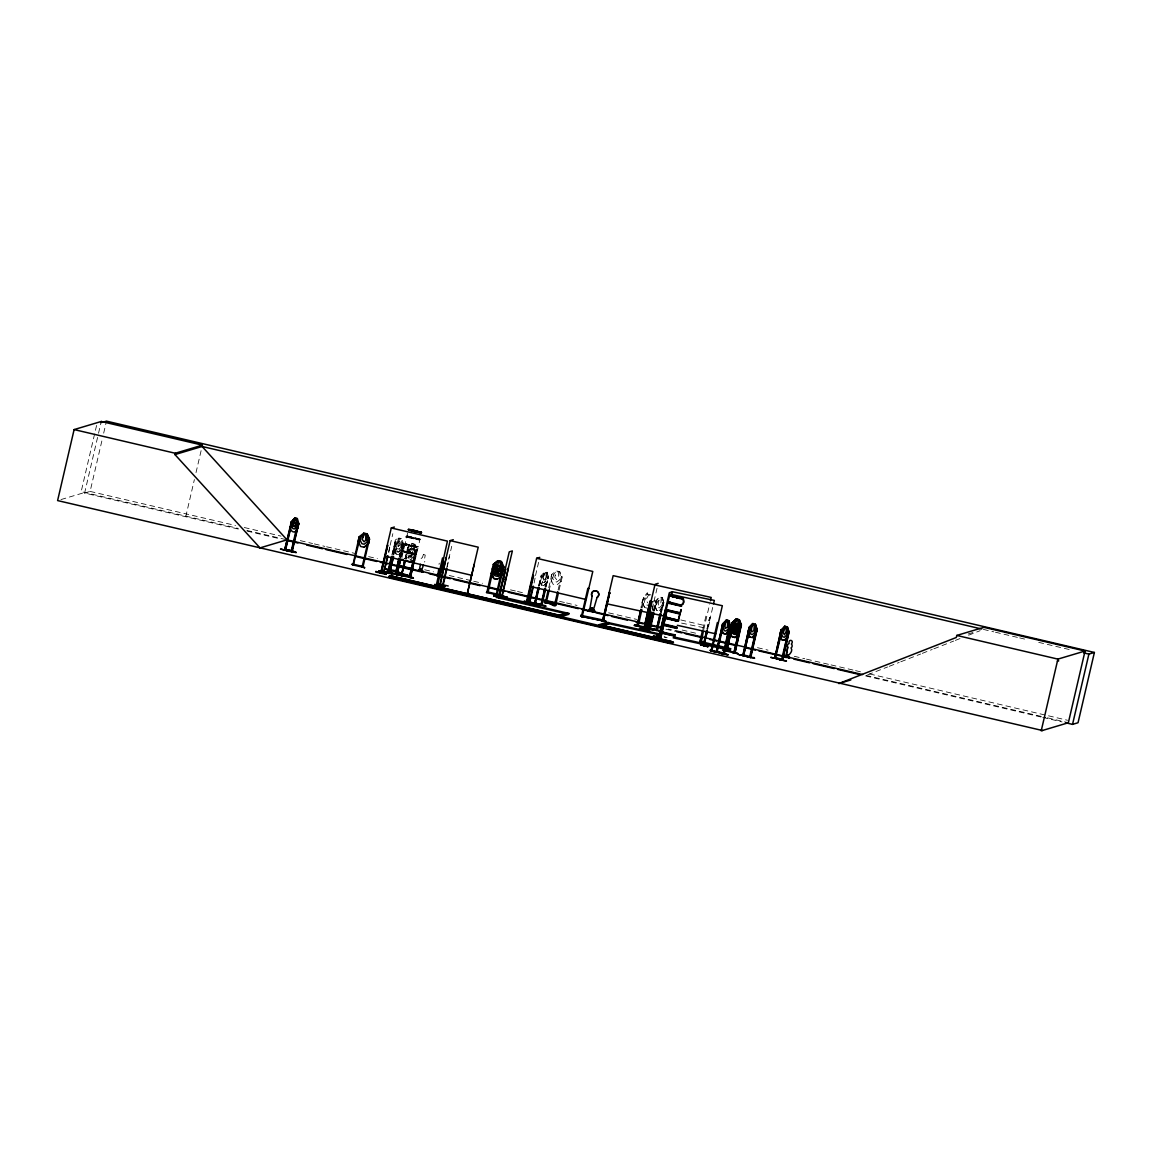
<?xml version="1.0" encoding="UTF-8"?>
<svg xmlns="http://www.w3.org/2000/svg" width="1152" height="1152" viewBox="0 0 1152 1152"><rect width="100%" height="100%" fill="white"/><g stroke="black" fill="none" stroke-linecap="round" stroke-linejoin="round"><path stroke-width="0.75" stroke-dasharray="5 3.75" d="M661.234 597.974L660.773 603.922L658.627 605.29L658.656 601.43L660.37 597.802L661.162 597.96M408.931 547.43L406.008 559.21M401.832 557.914L404.856 544.349L411.163 546.048M546.019 576.734L546.019 572.746M561.427 576.49L558.072 589.982M411.898 545.832L418.306 547.286L405.086 543.787L407.664 532.886M420.091 539.525L406.958 535.795L413.165 537.451M656.914 600.811L654.408 610.949M663.307 602.136L660.686 612.245M416.318 548.928L413.424 560.808M542.102 575.698L539.266 585.749M405.547 551.736L403.229 551.189L412.056 552.744L416.563 554.688L403.531 552.096M411.782 546.293L418.104 547.632L404.885 544.738M667.138 637.603L664.128 636.854L667.037 637.992M96.581 425.448L81.173 491.645L238.176 528.394M238.32 529.042L84.614 493.056L98.136 434.981M98.539 433.238L100.973 422.784M84.614 493.056L90.115 491.414L102.082 439.992M103.68 433.138L106.474 421.142M185.746 516.744L194.386 479.563M196.013 472.594L202.09 446.472M388.613 551.851L389.779 546.883M390.154 545.227L392.846 533.664M388.771 552.686L390.413 544.118M391.81 555.163L395.006 541.93L398.837 538.056C406.253 539.51 394.286 536.342 395.078 541.987L392.026 555.221M392.947 553.666L395.986 541.771M393.005 554.746L395.899 541.771M393.235 554.803L395.438 544.824L399.326 540.965M399.038 554.803L396.216 554.213L394.56 549.274C397.958 536.198 396.144 552.888 393.984 554.962M393.768 554.904L396.331 544.666M399.254 556.718L402.336 543.499L403.315 543.715L400.061 557.957M399.47 556.776L402.653 543.197M400.003 556.877L403.502 543.715L400.291 558.014M401.213 556.459L403.517 546.538L401.429 556.517M405 558.979L407.736 547.387L411.883 543.6L415.08 544.291L417.139 549.418L414.648 559.339M405.173 559.022L407.794 547.402C412.085 539.568 418.666 545.962 414.72 552.456L412.085 554.674L410.054 554.227L408.629 551.131L411.955 543.744M414.619 554.602L416.29 555.12L408.47 553.464L410.602 553.522L409.752 553.781M410.573 553.522L409.622 553.421L415.714 554.501M413.251 560.765L415.944 549.187L416.952 549.418M414.086 560.952L417.139 549.418M414.936 560.981L417.974 547.934L406.526 545.386M446.731 567.792L451.728 546.293M447.25 567.029L449.251 556.776M535.522 575.554L538.603 562.32M534.125 583.013L535.781 574.445M538.618 585.605L541.123 575.698L544.651 571.752L541.541 585.13C539.554 572.717 539.107 587.088 543.989 585.619L547.43 581.645L548.467 577.195L547.013 572.227L544.565 571.738L541.67 579.37L542.65 582.336L544.234 582.653L546.408 580.32L547.027 572.357L548.294 577.195L547.373 576.994L545.069 586.915M538.877 585.677L541.195 575.726M539.539 585.806L542.03 575.539M547.286 581.573L543.902 585.59L547.099 572.242M545.342 586.973L547.848 577.051M545.731 587.045L548.467 577.195M545.99 587.117L548.381 577.166M548.712 587.779L551.808 574.56L552.845 574.675L549.288 589.666M561.298 576.432L562.118 576.965M559.022 590.198L562.248 576.965L559.771 571.694L556.2 570.859L551.65 574.488L550.613 578.952L553.09 584.222L556.661 585.058L561.211 581.429M647.683 608.27L644.472 607.478L642.355 602.251L643.435 597.787L647.64 594.115L650.851 594.907M642.11 607.997L644.587 598.104L643.565 597.859L641.261 607.781C638.294 604.44 654.307 579.989 644.256 601.574L645.725 604.742L647.798 605.246M652.19 608.918L653.371 603.835L652.234 608.904M653.947 601.546L657.029 588.326M652.162 610.704L654.206 600.437M653.458 610.747L655.762 600.826L656.827 601.042M653.702 610.805L655.906 600.826L659.563 596.909L662.314 597.47L663.898 602.467L662.861 606.931L659.203 610.848L656.453 610.286L654.97 605.261L656.064 600.898L659.578 597.038L662.242 597.586L661.723 605.578L659.405 607.867L657.691 607.522L656.568 604.512L659.664 597.053M654.163 610.891L656.726 601.027M660.442 612.187L662.746 602.266L663.71 602.467M661.147 612.331L663.898 602.467L661.392 612.389M702.749 629.525L706.306 614.29L707.256 614.506M703.699 629.755L709.675 604.051M706.896 629.194L709.661 617.342L710.611 617.558L707.846 629.395M707.141 629.251L709.661 617.342M707.602 629.338L712.8 607.018M405.144 543.643L411.365 545.198M420.062 539.669L413.597 538.531M543.658 576.259L545.299 572.616L546.091 572.774M400.118 541.858L397.886 547.43L399.298 549.547L401.083 546.048L401.04 542.045L400.046 541.843M405.086 543.787L418.291 546.638L419.789 540.173L408.326 537.624M408.614 552.125L411.494 552.816M398.923 538.2L395.741 545.63L396.979 548.669L398.808 549.058L401.227 546.782L401.674 538.776L403.502 543.715M394.459 549.302L396.216 554.342L399.053 554.933L402.883 551.059L403.862 546.581L402.106 541.541L399.269 540.95L396.173 548.525L397.397 551.563L399.24 551.952L401.659 549.677M413.05 560.246L415.123 558.36L416.16 553.896L414.043 548.755L410.918 548.194L408.37 552.254L407.592 555.595L409.018 558.691M545.558 578.693L543.557 580.104L543.197 578.218M409.507 553.378L410.429 553.608M662.774 606.874L659.203 610.848M413.755 553.003L414.878 553.637M395.51 544.882L399.355 541.094M398.563 552.024C406.987 541.771 399.758 554.976 395.726 551.434L394.128 546.379M410.976 548.222L406.699 551.837L408.816 556.992L411.97 557.669L416.102 553.882L411.912 557.654M410.933 562.133L414.979 558.288M411.048 559.123L413.683 556.906L414.461 553.565L413.842 544.752L412.819 544.536L410.486 550.08L412.099 552.24L414.101 548.77L410.89 548.078L406.757 551.851L408.773 556.963M404.381 551.578L403.171 551.462L414.634 554.616M414.792 553.896L416.621 554.4M423.461 554.414L422.323 557.698A2.405 2.405 0 0 0 420.984 561.269M423.446 554.429L425.246 555.091L424.67 558.245A2.405 2.405 0 0 1 424.296 562.046M867.758 674.741L887.587 666.965M889.243 666.317L899.165 662.429M900.806 661.781L920.65 654.005M922.291 653.357L932.213 649.469M933.869 648.821L953.698 641.045M955.354 640.397L960.307 638.453M968.573 635.213L980.136 630.677M60.984 499.565L84.73 492.48M968.141 633.96L974.923 631.93M866.045 675.418L1045.685 717.437M403.33 551.088L404.179 551.174L403.459 550.915M406.699 536.789L420.106 539.352L413.798 537.682M420.106 538.877L406.771 536.227L413.064 537.898M403.258 551.678L406.872 552.326M408.456 553.45L409.334 553.651M416.52 554.443L414.274 554.112M405.187 544.882L405.936 545.011M403.704 551.117L404.453 551.232M415.483 553.824L416.246 553.968M642.355 602.251L644.602 607.392M404.525 551.074L408.672 551.938M415.426 554.285L412.848 553.81M414.115 554.746L415.238 554.976M541.843 575.885L541.195 575.755M541.526 585L543.974 585.49M681.61 623.117L707.789 628.517M400.608 539.165L399.686 538.963L397.915 542.578L397.944 546.451L400.205 545.112L400.536 539.136M395.914 542.117L395.15 542.002M403.114 546.062L403.733 546.61L402.034 541.656L402.437 546.336M405.504 551.794L414.374 553.781M409.19 553.608L409.824 553.666M404.006 558.274L405.418 558.576M412.805 549.216L411.782 549L409.91 552.586L410.04 556.488L412.488 555.206L412.848 549.23M411.35 552.946L416.419 553.896M406.915 552.096L408.557 552.442M406.858 552.355L408.485 552.686M412.891 553.752L404.05 551.592M406.786 552.744L408.413 553.104M410.558 553.622L409.666 553.723M409.349 553.507L409.003 553.594M409.738 559.944L411.35 560.304M408.485 552.715L411.264 553.392M983.376 629.41L993.758 631.829M995.486 632.246L1017.979 637.502M1019.707 637.906L1024.891 639.13M1038.73 642.37L1071.605 650.059M680.861 619.963L704.678 625.55M90.115 491.414L235.512 525.456M244.267 527.515L281.045 536.126M300.312 540.634L312.581 543.499M314.338 543.917L324.835 546.379M326.592 546.782L356.371 553.752M368.626 556.632L377.395 558.677M424.685 569.75L433.44 571.81M449.208 575.496L471.974 580.824M473.731 581.242L482.486 583.286M510.509 589.853L515.765 591.077M517.522 591.494L524.534 593.136M559.555 601.33L564.811 602.568M566.568 602.971L577.08 605.434M608.602 612.821L636.638 619.387M682.171 630.043L697.939 633.73M757.498 647.683L768.01 650.146M794.275 656.294L804.787 658.757M806.544 659.16L829.31 664.502M831.067 664.906L853.834 670.234M855.59 670.651L862.589 672.293M869.602 673.934L1067.544 720.274M246.902 530.438L285.264 539.424M668.362 629.122L671.861 629.942M1047.456 717.84L1066.608 722.333M247.075 531.101L280.382 538.891M665.942 629.179L674.712 631.224M865.742 675.965L1040.99 716.99M1042.747 717.408L1062.029 721.915M413.698 538.085C435.341 543.37 394.805 534.283 408.341 537.624M412.963 538.301L406.685 536.674M411.984 545.429C435.672 551.534 387.389 540.014 411.25 545.659M410.342 552.514L412.027 552.931M407.923 552.326L409.651 552.557M410.27 552.787L411.955 553.248M409.55 552.989L406.296 552.283M409.435 553.709L403.891 552.326M649.541 595.325L648.504 595.066L646.603 598.622L646.142 600.581L647.798 602.813M407.981 552.154L404.093 551.347M407.923 552.341L405.072 551.606M413.496 553.637L411.955 553.19L414.806 553.968M410.429 559.742L411.984 560.117M662.227 597.456L663.797 602.496M655.042 605.275L656.539 610.301M402.739 550.987L398.966 554.789M395.726 551.434L394.07 546.365M406.526 545.386L404.856 544.853M414.878 553.45L416.434 553.91M404.05 551.678L405.014 551.938M407.894 547.459L408.528 547.574M406.901 558.835L405.72 556.315L407.779 561.442M439.042 564.394A2.405 2.405 0 0 1 439.33 563.184M407.88 557.654L410.774 555.394L412.344 558.734L411.48 554.875L413.87 551.88L411.12 554.098L409.55 550.93L410.4 554.659L407.88 557.654M553.478 574.963L552.701 578.304L554.4 581.501L556.704 582.034L559.598 579.917L560.376 576.576L559.685 571.795L556.229 570.989L553.478 574.963M555.221 575.366L554.774 577.325L556.632 579.586L558.677 576.173L558.389 572.098L557.237 571.824L555.221 575.366"/><path stroke-width="1.5" d="M733.19 622.843L726.523 651.038L726.926 650.045M493.459 564.394L494.366 564.566M360.374 536.688L353.232 565.099M368.741 538.805L362.102 567.029M750.038 627.336L743.544 655.69L742.694 655.474M756.331 628.934L749.578 657.259L750.629 656.438M781.934 630.043L774.878 658.238L781.013 630L779.976 634.464L781.618 639.605L784.267 640.282L787.738 636.422M788.27 631.67L781.488 659.966L782.222 659.045M298.238 523.152L291.902 551.563M592.286 608.443L591.35 608.616L592.157 608.141M591.35 608.616L591.955 608.026M591.624 608.774L591.552 608.112M421.992 572.011C419.674 568.656 418.234 575.395 420.451 564.322M438.869 568.642L437.789 574.733L441.101 575.928M593.179 610.819L597.067 597.442A3.614 3.6 0 0 0 598.219 592.474A3.614 3.6 0 0 0 593.251 591.307A3.614 3.6 0 0 0 592.085 596.29L589.666 609.998L594.994 611.093L591.811 611.035M787.723 647.15L786.11 656.294L787.738 647.15A2.405 2.405 0 0 1 789.077 643.579C788.026 638.467 794.621 640.008 791.41 644.126A2.405 2.405 0 0 1 791.05 647.914C794.318 652.709 784.411 657.259 788.342 657.072M592.229 612.029C596.664 610.042 589.997 612.835 593.755 611.942L594.317 610.07L593.885 611.899L587.981 611.035L589.766 610.171M378.835 571.003L389.462 572.933M389.765 572.069L389.362 573.35M437.702 583.646L448.243 585.994M496.814 594.763L507.341 597.37L496.915 594.346M535.118 603.95L524.203 601.214M534.83 603.259L524.16 601.358M653.155 629.669L642.629 627.206M656.611 635.112L661.018 636.725L656.467 635.674M594.518 611.294L593.899 611.366M421.718 572.098C422.87 569.232 421.402 571.925 422.654 571.406M441.547 576.173C435.37 574.589 449.712 577.31 437.587 575.107M594.043 611.064L594.317 610.07M789.365 657.648C786.514 657.389 790.488 657.101 789.869 657.734M400.781 566.438L287.006 539.827L202.09 446.472L202.392 445.147L101.275 421.474L74.117 429.581L57.6 500.573L1042.531 730.541M100.973 422.784L101.275 421.474M260.05 547.949L174.946 454.579L175.248 453.254L202.392 445.147M285.782 549.274C281.131 549.446 291.067 552.024 292.147 551.635L298.714 523.498L297.691 523.31L291.182 551.419M284.53 550.08L291.744 522.101L285.278 550.224M284.717 550.123L291.254 521.986L294.768 518.026L297.36 518.558L298.786 523.512L297.749 527.976C292.925 540.259 283.565 519.336 297.605 527.89M284.947 550.181L284.688 549.029M285.466 550.282L292.219 521.827M287.957 550.915L288.432 550.037L295.934 552.053L288.403 550.498M291.557 551.52L292.133 550.541M351.547 564.322L353.851 564.696M363.701 533.074L367.214 533.866L367.013 542.074L364.162 544.219L361.901 543.715L360.245 540.547L361.037 537.206L363.744 533.203L359.208 536.746L352.93 564.955C352.483 562.651 354.874 564.754 353.664 565.114M362.952 566.136L362.966 567.23L363.182 566.179M352.642 564.869L362.909 567.216L369.446 539.107L368.582 543.557L364.104 547.243L360.576 546.437L358.171 541.21L359.208 536.746L360.346 536.63M375.667 571.968L386.208 574.43M380.765 573.163L387.72 545.126L381.6 573.365L382.075 572.371L380.995 572.141L380.678 573.149L391.277 527.976L394.387 527.04M387.662 555.97L383.818 572.256L387.979 556.07M385.186 571.91L391.594 573.653M385.546 571.968L392.083 573.235M391.421 556.805L388.253 570.024L396.85 571.838M388.771 569.074L388.728 570.139L391.651 556.877M388.397 570.053L389.347 569.174M389.491 568.541L392.184 556.963M392.616 556.402L388.685 572.904L397.195 574.718L397.296 573.638M389.966 572.126L388.915 571.882L388.915 572.976L392.846 556.459M393.379 556.56L389.837 573.163M608.832 623.707L608.198 622.584L608.832 623.707L601.042 626.026L601.358 625.118L671.558 641.549L671.357 642.427L669.571 642.96L388.8 577.224L389.117 576.317M393.595 556.618L389.534 573.091M385.286 568.584L391.579 570.917L385.142 569.016M390.47 576.72L390.787 575.813L559.253 615.254L559.051 616.133M399.946 572.674L393.538 570.946L398.534 571.723M396.864 570.758L395.928 570.557L396.634 571.781M399.096 558.432L395.986 571.651L398.866 558.374M399.629 558.533L396.389 571.723L396.778 570.73M399.845 558.59L396.13 574.474L396.374 573.451L397.512 573.71M399.902 559.67L396.562 574.574M396.979 574.646L400.435 559.771M400.666 559.829L396.922 574.646M404.611 560.621L401.472 575.597L405.446 560.808M401.443 575.582L404.784 560.678M401.933 575.683L402.494 574.733L401.832 575.654M413.107 577.714L408.067 576.23L413.064 578.203M412.862 562.421L409.306 577.282L410.486 577.555M413.424 560.808L409.478 577.325C409.176 575.813 411.163 576.043 410.342 577.498L414.259 560.995M414.086 560.952L410.371 577.526L401.098 575.496M418.738 571.421L418.91 569.808L418.882 570.888M418.637 571.032L418.91 569.808M419.17 570.802L422.885 571.32M420.898 571.349L421.387 569.304L420.307 569.059C416.851 571.234 423.288 571.363 420.869 570.83M421.934 571.536L422.15 570.557M434.549 584.611L445.219 586.498L434.578 584.467M437.299 575.194C438.019 572.746 435.341 577.253 438.25 575.424M437.342 574.114L437.054 575.338L440.568 576.158L440.496 574.92M437.371 586.541L435.874 586.051L436.334 585.072L437.458 586.195L447.437 541.123L391.277 527.976M441.072 575.726L439.92 576.374L440.669 576.547M453.269 539.683L450.158 540.619L439.632 585.806M439.848 585.706L439.027 585.763M442.872 583.819L442.699 584.885L446.53 568.613M446.904 568.699L443.218 584.986L442.901 583.819M486.979 592.272L486.533 592.56M507.341 597.37L486.835 592.488L493.33 564.322L497.88 560.678L501.437 561.514L503.914 566.798L501.826 575.726L497.275 579.355L493.704 578.52L491.227 573.235M486.835 592.474L488.131 591.696L487.973 592.747L494.338 564.206M568.958 613.454L561.182 615.773L560.981 616.651L568.757 614.333L568.958 613.454L493.632 595.843L504.173 598.262M497.578 593.914L496.195 594.677L502.862 566.179M496.728 596.534L496.526 597.413L566.597 613.886L566.914 612.965L559.138 615.298M497.491 593.885L497.218 594.893M498.082 596.952L498.341 596.016L496.411 597.442L498.226 596.059L527.414 602.698L527.184 603.734L533.635 575.597L532.714 575.352M498.787 597.024L500.328 596.549L500.126 597.427L498.571 597.888L509.256 551.851L512.366 550.915L501.797 596.088M498.96 596.29L505.699 569.002L499.262 597.139M499.147 597.139L498.96 595.987M502.214 596.218L508.392 568.008M521.006 602.309L531.706 604.181L522.576 602.496M526.421 602.77L525.758 603.158M526.018 603.461L526.867 602.554L526.032 603.446M539.755 557.366L536.645 558.288L526.075 603.446M533.074 575.438L526.637 603.576M533.016 586.296L529.085 602.539M533.39 586.382L529.661 602.654M537.869 604.728L538.402 604.224L530.208 602.741M539.15 587.462L535.306 604.008L535.622 602.986L534.312 603.778L541.829 605.318L545.602 588.758M538.891 587.39L534.715 603.878L537.854 588.917M534.643 603.864L538.502 587.333M544.68 588.557L540.878 605.102M541.57 605.246L544.954 588.629M541.253 605.203L541.57 604.166M545.342 588.701L541.152 605.174M545.371 602.438L544.277 602.582L545.443 602.554L547.963 591.091M546.235 602.885C543.946 598.133 555.178 608.947 555.97 605.016L556.114 604.426M549.302 589.651L546.163 602.885M557.712 591.624L554.53 604.843L554.76 603.806L555.595 604.67M558.274 593.496L555.667 605.102L544.867 602.41M710.453 600.739L711.216 597.442L613.152 575.654L602.568 620.813L609.638 592.805L603.346 620.986L580.666 616.219L580.882 615.341L603.202 620.021M588.845 588.514L587.866 588.298L581.429 616.435C580.205 614.938 583.733 615.096 582.408 616.651M582.034 616.579L582.25 615.701L580.882 615.341M582.811 615.974L582.134 616.752L592.79 571.45L536.645 558.288M589.464 608.933L588.816 611.222L591.106 610.92M590.414 610.776L591.134 607.694L592.747 608.069L592.013 611.15M593.438 611.482L593.784 610.027M598.896 619.848L606.11 621.144L605.549 621.634M598.997 625.55L599.198 624.672L606.989 622.354L609.034 622.829L601.258 625.147M602.539 619.718L602.438 620.784M603.302 620.971L609.638 592.805M640.872 609.437L637.07 625.997L644.026 627.696M641.03 609.466L636.926 625.954M641.88 609.682L638.136 626.242M648.49 630.49L641.102 627.941L648.144 630.259M642.586 627.35L653.141 629.813M645.134 628.805C642.845 630.13 643.738 627.451 645.264 628.531M645.206 628.517L645.034 629.582L643.608 629.41L650.146 601.157L652.061 601.589L645.61 629.726L645.71 628.661M643.997 629.366L650.146 601.157M643.536 629.251L644.875 628.474L643.997 628.286M658.181 583.358L655.07 584.294L644.328 629.41L651.499 601.43L645.682 627.322M645.062 629.568L651.456 601.459M649.454 611.539L645.754 628.114M646.387 627.206L646.56 628.315L646.416 627.206M650.304 611.755L646.258 628.258M647.611 628.531L651.398 612.302L647.554 628.517M651.816 612.374L648.13 628.661L647.856 627.509M645.84 627.581L657.245 630.605L661.018 614.045M645.71 628.171L648.979 628.186M653.069 612.389L649.267 628.934M653.789 612.547L649.44 628.992L653.314 612.461M653.645 614.261L650.261 629.165L650.059 628.027M649.987 630.749L639.432 628.301M652.738 629.77L645.322 627.898M661.075 631.584L653.746 629.05L661.075 631.526M660.845 638.381L653.486 636.034M660.053 613.829L656.251 630.374M660.773 613.987L656.424 630.432L660.298 613.901M661.363 636.192L658.037 635.875M658.483 637.776L665.338 609.782M658.843 637.891L669.312 592.704L672.422 591.768L714.341 600.408L713.563 603.72M659.146 639.245L659.376 638.222L660.542 638.798L666.806 611.395L665.784 611.165L666.806 611.395M659.275 639.288L669.888 594.13L722.347 605.722L711.778 650.894L712.181 649.915M666.677 611.352L660.6 638.51M671.659 595.08L672.422 591.768M669.888 642.053L669.686 642.931L671.558 641.549M671.242 642.47L671.443 641.592L599.198 624.672M678.326 620.107L680.069 614.088L667.282 611.035M682.819 598.925C686.174 608.89 676.93 603.389 672.034 602.813M677.275 597.154C682.661 596.376 686.65 601.445 681.48 604.771M699.811 642.398L699.898 641.347L730.613 648.677L730.411 649.555L699.667 642.37L702.374 631.21M701.15 642.874L703.325 631.44M700.488 644.702L708.005 646.675L700.92 644.731M700.733 642.701L701.05 641.621M704.146 644.587L703.037 645.437L704.16 645.682M706.507 630.878L703.426 645.538L707.458 631.094M703.411 645.523L706.752 630.95M704.016 645.653L707.213 631.022M709.934 650.318L714.355 651.629L710.482 650.434M711.331 649.728C711.158 651.629 710.035 649.339 712.008 649.872M718.243 622.757L717.365 622.57L711.072 650.75M711.562 650.837L711.936 649.843M712.901 650.693L712.339 651.168L719.87 652.694L712.886 650.678M723.168 633.384L725.875 633.96L729.518 630.302L725.803 634.061L723.168 633.384L721.613 628.258L722.65 623.794L726.365 620.021L728.928 620.813M729 620.712L728.323 628.848L726.019 631.066L724.32 630.619L723.211 627.523L726.278 620.006L729 620.712L730.555 625.838L724.234 654.034L716.285 651.989L722.722 623.808L716.53 652.032L717.322 652.234L717.221 651.139M716.645 652.061L717.307 651.168M723.413 623.65L716.285 651.989M717.062 652.19L723.773 624.11L722.822 623.88M720.562 653.299L728.107 654.811L720.979 653.328M722.606 650.232L728.467 650.722M729.619 625.622L730.699 625.896L723.989 653.976C721.93 651.816 725.602 653.429 723.672 652.795M729.734 625.306L723.139 653.76M723.888 653.962L729.706 625.622M732.125 636.696L735.134 637.445L739.238 633.874L735.091 637.56L731.995 636.782L729.979 631.57L731.016 627.106L735.163 623.419L738.259 624.197L740.275 629.41L736.186 633.11L733.09 632.333L731.016 627.106M732.168 622.67L729.979 631.57M732.47 622.771L725.789 650.851L734.99 653.141L741.37 624.96L739.354 619.747L736.2 618.955L732.11 622.656L733.291 622.973M726.048 650.909L725.89 649.8L725.976 650.894M726.739 651.082L733.104 622.944L732.283 622.742L736.258 618.97L739.282 619.848L741.211 624.96L734.803 653.098C735.797 651.557 733.406 651.442 734.213 652.939M729.058 649.138L727.013 648.662L728.568 648.187L726.811 649.541L728.856 650.016L730.613 648.677M738.072 620.165L737.755 626.184L735.336 627.408L735.221 623.477L737.078 619.906L738.13 620.165M740.606 624.802L733.925 652.882L740.39 624.37L741.427 625.003L740.362 624.715M752.76 623.506L749.693 631.022L750.787 634.118L752.501 634.565L754.79 632.347L755.395 624.197L756.936 629.352L756 633.802L752.357 637.574L749.65 636.883L748.08 631.757L749.203 627.307L752.832 623.52L755.467 624.211L757.037 629.338L750.326 657.446M743.458 655.661L750.24 627.61L749.29 627.379L742.766 655.488L750.73 657.533L757.166 629.395L756.317 629.021M746.352 656.194L738.806 654.667L745.978 656.021M747.446 656.827L754.315 657.662M750.226 657.418L750.499 656.41M747.029 656.798L754.574 658.31L754.272 657.634M784.742 626.357L787.378 626.918L788.933 632.045L782.366 660.182L788.04 631.814L789.077 632.117L782.611 660.24L774.648 658.195L781.171 630.072L782.15 630.317L775.354 658.368M775.21 658.339L774.792 657.144M778.248 658.901L770.717 657.374L777.874 658.728M778.939 659.506L786.485 661.018L779.371 659.621M782.122 660.139L781.747 658.944L782.77 659.189M785.448 657.288C787.867 658.829 784.44 654.71 785.621 656.755L789.653 657.389M786.571 656.971L787.061 654.926M787.651 657.23L788.126 655.171L787.046 654.926M789.509 657.461L785.894 656.453M1085.054 651.01L1057.896 659.117L1041.206 730.858L1068.35 722.75L1085.054 651.01L983.923 627.336L956.765 635.443L956.29 637.488L838.958 683.496M1072.541 724.378L1088.899 654.106L1094.4 652.464L1078.042 722.736L1072.541 724.378L1065.528 722.736M375.797 571.406L386.338 573.869M493.776 595.31L504.317 597.744M493.675 595.757L504.216 598.176M531.691 604.224L522.662 602.107M653.342 636.61L660.902 638.222M653.472 636.077L661.003 637.79M423.432 565.027L421.43 570.96M438.898 575.05L440.064 575.309L442.728 566.366A2.405 2.405 0 0 0 443.088 562.565L443.074 558.691M295.517 518.904L293.386 524.506L294.595 526.565L296.28 523.037L296.338 519.077L295.445 518.89M785.376 627.134L783.202 632.678L784.483 634.853L786.211 631.382L786.226 627.365L785.448 627.149M291.326 522.029L294.84 518.04L291.845 525.643L292.853 528.624L294.48 528.955L296.698 526.637L297.202 518.645M530.222 602.712L538.272 604.814L530.539 602.726M598.464 619.733L605.981 621.72M645.826 627.466L652.925 629.294M645.696 627.898L652.766 629.726M712.339 651.139L719.496 652.522M391.522 570.802L384.754 569.016M391.954 573.696L385.574 571.91M736.272 619.099L732.917 626.429L734.314 629.582L736.315 630.086L738.922 627.926L739.282 619.848M738.187 624.298L735.12 623.534L732.658 627.552L731.88 630.893L733.277 634.046L735.278 634.55L737.885 632.39L738.259 624.197L740.333 629.424M398.606 574.632L403.603 576.072M497.894 560.808L495.144 564.782L494.366 568.138L496.066 571.32L498.37 571.867L501.264 569.75L502.042 566.41L501.35 561.629L497.894 560.808L493.416 564.379M380.851 572.918L379.814 573.091M486.461 592.445L487.166 591.826M752.846 623.65L749.189 627.35L743.054 655.546L744.034 654.71M752.285 637.56L755.928 633.744M781.013 630L784.728 626.227M731.232 627.106L735.178 623.549M364.075 547.229L368.554 543.557M498.298 574.762L502.776 571.19M419.4 570.845L418.219 571.306L419.141 570.946M422.222 571.363C418.723 572.011 428.429 572.04 419.458 570.456M436.637 575.597L450.374 578.707M438.163 575.395L439.517 575.366M440.482 576.202L439.459 576.259L440.64 575.669M589.81 611.482L590.976 610.92M593.755 611.942L595.354 611.914L592.92 612.216M785.29 656.942L786.139 656.712L785.232 657.072M785.981 657.101L786.485 656.942M420.293 571.205L419.386 571.579L420.077 571.003M422.914 571.522L421.373 571.723M422.914 571.666L421.085 571.982M422.179 572.213L423.115 571.853M438.509 575.179L436.968 575.381L437.976 575.366M438.653 575.525L437.659 575.683M441.029 576.086L440.194 576.461M592.733 611.712L594.518 611.726M788.126 657.59L788.962 657.23M788.486 657.994L789.653 657.533M381.514 572.227L382.046 572.371M446.184 557.698L440.006 585.893M581.27 616.378L583.243 616.666L582.307 616.622M644.875 628.474L645.624 628.646M644.544 629.482L643.637 629.266M530.741 602.237L545.933 606.355M468.317 592.286L467.482 592.488M756.23 629.165L750.37 657.461M658.526 635.443L661.32 636.235M658.325 635.933L661.234 636.624L657.979 635.918M102.341 422.381L106.474 421.142L1094.4 652.464M174.946 454.579L202.09 446.472L981.634 628.992M259.92 547.92L287.064 539.813M390.787 575.813L389.016 576.346L671.357 642.427M388.8 577.224L390.586 576.691M502.718 579.96L505.829 579.024M560.491 615.701L566.712 613.843M600.552 625.09L606.787 623.232M700.373 641.65L700.286 642.499M728.856 650.016L730.411 649.555M838.886 683.51L850.81 679.954M1057.421 661.176L1058.746 660.845M634.579 625.464L639.288 626.198M415.728 531.403L413.626 531.346L421.099 533.002M400.046 566.51L412.906 569.52M398.664 573.048L404.51 574.661M399.888 573.984L398.146 573.422L401.818 574.142M670.493 595.728L672.768 595.843M676.958 597.643L677.736 597.974L670.781 596.146M677.318 597.514L677.088 597.514M677.419 597.787L677.837 597.701M683.366 598.507L682.992 598.262M683.539 599.184L682.459 599.026M667.584 609.739L670.234 610.574M667.382 610.171L680.242 613.181M667.296 610.56L680.285 613.656L679.579 613.397M679.752 614.059L678.326 620.309M678.326 620.294L665.899 617.098M673.286 619.848L665.366 617.803L666.634 617.227M674.914 620.237L678.413 620.496M678.514 620.885L677.448 620.755M664.243 624.096L677.045 627.134M664.042 624.514L677.045 627.61L676.325 627.35M663.955 624.917L676.944 628.013L675.259 627.48M666.562 641.002L673.502 642.427L672.811 642.168M673.085 642.658L664.805 640.858M409.421 530.122L408.341 529.963L409.061 530.222M415.57 531.072L418.579 531.792M413.741 531.245L414.058 531.086M414.835 531.533L409.032 530.222M421.301 532.368L408.398 529.574L409.104 529.834M413.654 531.346L413.856 531.418M420.379 532.858L421.114 532.987M671.659 595.613L670.565 595.469L678.485 597.514M670.81 595.757L677.261 597.139M676.814 597.326L677.549 597.643M682.618 598.378L683.395 598.522M683.338 598.752L681.466 598.435M670.133 602.107L669.067 601.963L672.034 602.827M669.946 602.539C667.987 602.525 682.056 605.822 681.48 605.246M669.845 602.942C667.858 602.914 682.013 606.254 681.379 605.635M669.83 603.418L668.765 603.259L681.581 606.312M412.834 568.714L401.674 566.194M665.669 617.861L666.418 617.962M677.578 619.978L678.643 620.338L677.952 620.05M666.374 618.379L665.294 618.221L666.979 618.754M668.405 618.365L678.269 620.568M399.398 573.178L398.146 573.422M398.563 573.221L401.918 573.696L400.435 573.581M671.486 619.862L678.398 621.288L677.678 621.029M411.091 576.245L398.246 573.192M663.192 631.973L662.112 631.814L666.634 633.067M662.99 632.405C661.032 632.39 675.101 635.688 674.525 635.098M662.904 632.794C660.946 632.794 675.014 636.091 674.438 635.501M662.126 633.139L662.89 633.269M673.186 642.398L668.304 641.218M637.272 624.96L638.266 625.19M638.309 625.507L644.198 626.962M645.811 628.042L648.893 628.574M363.211 566.208L362.059 565.92M736.978 624.614L736.718 630.634L734.299 631.858L734.17 627.926L736.042 624.37L737.035 624.614M733.09 632.333L736.243 633.11M733.954 652.118L726.84 650.347M732.787 652.766L738.014 653.659M534.542 602.755L535.349 602.914M540.994 604.051L542.002 604.282M402.466 574.733L399.859 573.984M650.506 628.142L649.382 627.883L650.405 628.114M657.36 629.554L656.51 630.446M602.64 619.747L603.677 619.978L601.834 619.661L601.618 620.539L580.666 616.219M285.768 549.274L285.005 549.115M592.819 610.56L591.667 610.301M410.674 529.675L408.456 529.315L410.155 529.834M409.392 530.107L411.941 530.64M414.806 531.302L415.57 531.389M413.539 531L421.56 532.627L418.594 531.763M682.646 598.406L680.098 597.859M676.843 597.802L677.563 597.946M682.488 599.04L679.939 598.507M677.52 620.438L673.358 619.546M676.21 620.899L677.333 621.13M399.254 573.61L400.406 573.84M409.234 575.712L411.422 576.086L410.702 575.827M410.285 576.389L401.458 574.502M710.726 650.65L711.835 650.909M787.306 627.019L786.701 635.054L784.397 637.272L782.698 636.826L781.589 633.73L784.67 626.342L787.378 626.918L789.077 632.117M779.976 634.464L781.618 639.605L784.253 640.166M748.08 631.757L749.722 636.898M535.291 603.216L540.936 604.354M538.286 604.368L545.702 605.75M775.858 657.706L781.675 659.232M743.285 654.523L743.947 654.682M743.962 654.998L749.765 656.525M716.818 651.024L717.466 651.182M723.298 653.026L717.235 651.456M720.691 653.256L728.107 654.768M294.782 518.141L297.288 518.659M291.946 550.498L291.629 550.454M291.499 550.742L285.71 549.562M609.883 592.877L608.933 592.661M606.614 603.763L663.84 615.989M657.389 629.554L656.352 629.323L657.158 629.496M708.005 646.646L700.603 644.659M389.362 569.477L396.101 570.917M393.538 570.946L398.822 572.314M291.456 551.491L298.786 523.512L291.067 521.971M396.518 573.797L390.01 572.429M400.507 575.525L394.056 573.696M412.085 529.978L410.659 529.661L415.411 530.712M417.96 531.965L419.386 532.253M672.739 595.843L683.021 598.291M672.61 596.491L675.648 597.154M681.48 598.406L676.714 597.384L677.808 597.672M411.048 561.6L412.474 561.902M675.058 619.459L676.469 619.949M674.798 620.611L676.224 620.914M407.822 575.41L409.248 575.712M602.698 620.842L603 619.834M649.526 629.006L649.685 627.97M703.814 645.595L703.267 644.414M410.99 562.147L407.909 561.355M409.651 576.59L402.422 575.035M408.456 576.893L413.438 578.29M646.488 627.235L645.725 627.048M608.198 622.584L661.19 634.277M674.251 637.07L727.243 648.763L726.408 648.518M607.997 623.462L660.974 635.155M673.142 637.819L725.299 649.267M411.926 530.64L413.554 531M416.232 531.979L417.845 532.339M678.485 597.499L680.112 597.874M678.326 598.147L679.954 598.507M673.416 619.301L675.043 619.646M673.286 619.877L674.914 620.208M677.347 625.32L715.81 633.83M540.994 604.051L542.074 604.296M407.808 575.597L403.416 574.488M775.066 657.187L775.944 657.418L774.936 657.173M656.726 638.554L659.995 638.885M368.525 538.891L369.446 539.107L367.186 533.851M362.102 566.294L354.01 564.422M361.973 566.222L364.637 567.749L362.477 566.928M436.09 586.109L442.526 557.971L443.477 558.187M413.683 530.352L421.488 532.31M676.627 597.758L678.326 598.147M673.416 619.286L670.018 618.48M591.595 610.603L592.819 610.819M403.474 574.243L405.202 574.618M666.504 641.232L668.218 641.635M1083.701 652.896L1088.899 654.106M956.765 635.443L1057.896 659.117M74.117 429.581L175.248 453.254M450.158 540.619L478.224 547.186L467.582 592.43L474.25 564.264M502.762 566.568L503.784 566.798L497.059 595.022L497.75 594.778M530.107 586.397L586.253 599.544M497.261 579.226L493.79 578.419L491.371 573.221M443.606 568.728L471.686 575.294M384.739 556.085L440.885 569.232M438.725 573.365L439.805 573.61M591.883 610.675L594.907 611.467M412.949 569.318L663.12 627.898M675.36 630.763L862.603 674.568M287.395 540.533L297.907 542.995M306.662 545.054L322.445 548.741M325.944 549.562L346.982 554.486M355.738 556.546L376.776 561.47M380.275 562.291L387.288 563.933M390.787 564.754L397.8 566.395M413.568 570.082L417.082 570.902M429.35 573.782L436.363 575.424M453.888 579.528L480.168 585.677M488.938 587.736L504.706 591.422M508.219 592.243L534.499 598.406M538.013 599.227L553.781 602.914M557.28 603.734L578.318 608.659M581.818 609.48L588.83 611.122M595.843 612.763L608.112 615.629M611.611 616.45L627.394 620.15M636.149 622.195L643.162 623.837M646.661 624.658L662.443 628.358M676.454 631.642L681.725 632.866M685.224 633.686L702.749 637.79M709.762 639.432L716.774 641.074M720.274 641.894L736.042 645.595M744.811 647.64L755.323 650.102M758.837 650.923L788.89 657.72M793.886 659.131L809.654 662.832M813.168 663.653L834.192 668.578M837.691 669.398L858.73 674.323M546.48 602.179L554.688 604.094M488.146 592.013L496.354 593.928M726.206 649.858L727.042 650.074M378.792 571.046L389.362 573.494M437.875 586.368L436.968 585.907M390.672 575.842L561.182 615.773M412.992 530.568L414.677 530.942M675.086 596.722L677.477 597.47M675.029 596.966L680.573 598.32M671.515 619.862L666.95 618.754M406.037 560.448L407.722 560.851M666.634 633.067L675.245 634.896L674.539 634.637M405.23 574.445L406.886 575.035M664.877 640.584L666.605 640.829L663.379 640.037M534.816 602.827L535.622 602.986M413.006 530.554L410.126 529.848M408.542 529.618L420.754 532.771M675.029 596.981L672.178 596.232M670.219 610.574L680.386 612.792L681.149 609.566L680.242 612.706M670.075 618.322L666.259 617.328M669.96 618.811L665.582 617.645M645.437 628.056L646.459 628.286M672.091 596.65L673.416 596.981M410.069 530.093L411.379 530.438M749.966 656.266L750.874 656.482M663.394 640.037L660.485 639.418M296.179 552.672L280.44 549.029L288.317 551.074M656.294 629.626L650.434 628.43M707.746 646.056L700.661 644.184M385.128 571.954L391.997 573.811M672.163 596.261L670.507 595.699M666.058 618.062L667.022 618.35M403.2 559.742L401.645 559.282M401.688 566.194L400.147 565.747M400.406 567.216L412.848 570.038L412.142 569.779M671.746 642.154L672.725 642.442M661.046 639.619L662.011 639.878M661.982 640.152L660.413 639.691M726.206 649.397L727.042 649.642M676.037 628.171L676.742 628.445L663.739 625.45M674.237 635.933L674.942 636.192L661.939 633.197M399.946 566.179L413.006 569.131M362.059 566.784L364.637 567.749M367.114 533.966L369.504 539.122M592.099 596.275A3.614 3.6 0 0 1 593.251 591.307A3.614 3.6 0 0 1 598.219 592.474A3.614 3.6 0 0 1 597.053 597.442M727.848 621.144L727.387 627.134L725.256 628.416C724.536 626.458 725.285 620.597 727.934 621.173M754.33 624.643L753.854 630.634L751.738 631.915C751.003 629.957 751.766 624.096 754.402 624.672M732.01 632.938L734.861 630.749L736.416 634.147L735.566 630.245L737.928 627.293L735.206 629.453L733.68 626.227L734.501 630L732.01 632.938M362.736 537.581L362.29 539.554L364.104 541.786L365.659 540.317L365.846 534.283L364.723 534.038L362.736 537.581M391.176 576.792L390.96 577.67L392.731 576.331L391.176 576.792M494.107 569.246L493.33 572.587L495.029 575.784L497.333 576.331L500.227 574.214L501.005 570.859L500.314 566.078L496.858 565.272L492.278 568.786L494.755 574.056L498.326 574.891L502.877 571.262L500.386 565.978L500.054 561.931L498.902 561.658L496.44 567.158L498.298 569.419L499.882 567.965L500.342 566.006L496.829 565.142L494.107 569.246M495.85 569.664L495.403 571.622L497.261 573.883L499.306 570.47L499.003 566.381L497.866 566.122L495.85 569.664M634.824 624.974L634.162 625.435L639.317 626.357L634.795 624.974M667.843 641.578L667.642 642.456L669.398 641.102L667.843 641.578M732.413 652.061L738.029 653.702L732.456 652.09M495.302 567.95L496.368 571.766L493.632 574.776L496.814 572.515L498.686 575.957L497.592 572.026C501.869 569.592 499.493 567 497.174 571.219L495.302 567.95M406.829 575.266L405.13 574.877L406.829 575.294"/></g></svg>
